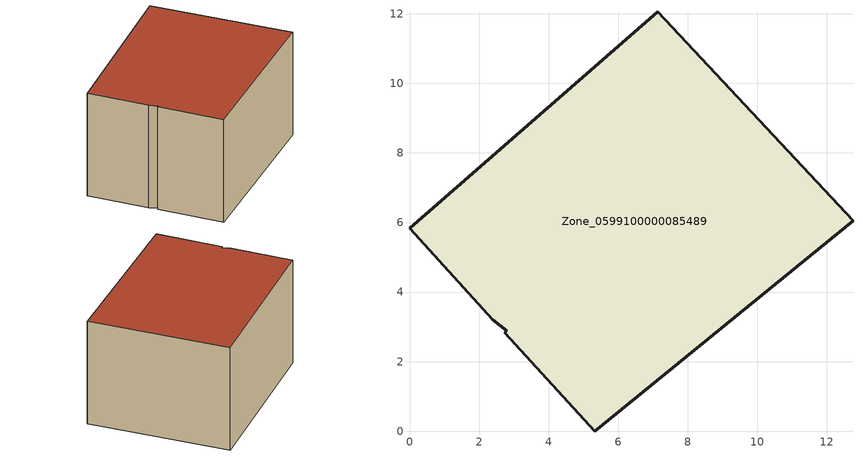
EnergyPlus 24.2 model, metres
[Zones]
Zone_0599100000085489
 floor ground (C_G): 2.8,2.89 2.39,3.21 0,5.83 7.13,12.06 12.75,6.05 5.32,0 2.74,2.83 z0
 wall outside (C_F): 2.39,3.21 2.8,2.89 2.74,2.83 5.32,0 12.75,6.05 7.13,12.06 0,5.83 2.39,3.21 z0:6.59
 roof outside (C_R): 2.74,2.83 5.32,0 12.75,6.05 7.13,12.06 0,5.83 2.39,3.21 2.8,2.89 z6.59
[BUILDING]
Pand.0599100000085489: North Axis=0; Terrain=City; Loads Convergence Tolerance Value=0.04; Temperature Convergence Tolerance Value=0.4; Solar Distribution=FullExterior; Maximum Number of Warmup Days=25; Minimum Number of Warmup Days=1
[Site:Location]
Rotterdam.The.Hague.AP_ZH_NLD Design_Conditions: Latitude=51.96; Longitude=4.45; Time Zone=1; Elevation=-4.5
[SITE:GROUNDTEMPERATURE:BUILDINGSURFACE]
18, 18, 18, 18, 18, 18, 18, 18, 18, 18, 18, 18
[MATERIAL] Thermal Absorptance=0.9; Solar Absorptance=0.7; Visible Absorptance=0.7
Name | Roughness | Thickness | Conductivity | Density | Specific Heat
G.TI.1946 | MediumSmooth | 0.15 | 1 | 540 | 1210
F.TI.1946 | Rough | 0.3 | 0.857143 | 1920 | 840
R.TI.1946 | MediumRough | 0.2 | 0.1 | 1500 | 1000
[CONSTRUCTION]
C_G: G.TI.1946
C_F: F.TI.1946
C_R: R.TI.1946
[ZONE]
Zone_0599100000085489: Type=1; Multiplier=1; Ceiling Height=Autocalculate; Volume=Autocalculate; Floor Area=autocalculate; Part of Total Floor Area=Yes
[ZONEINFILTRATION:DESIGNFLOWRATE]
Infil_Zone_0599100000085489: Zone or ZoneList or Space or SpaceList=Zone_0599100000085489; Schedule=AlwaysOn; Design Flow Rate Calculation Method=Flow/Area; Flow Rate per Floor Area=0.003; Constant Term Coefficient=1; Temperature Term Coefficient=0; Velocity Term Coefficient=0; Velocity Squared Term Coefficient=0
[HVACTEMPLATE:ZONE:IDEALLOADSAIRSYSTEM]
Zone_0599100000085489: Maximum Heating Supply Air Temperature=50; Minimum Cooling Supply Air Temperature=13; Maximum Heating Supply Air Humidity Ratio=0.0156; Minimum Cooling Supply Air Humidity Ratio=0.0077; Heating Limit=NoLimit; Cooling Limit=NoLimit; Dehumidification Control Type=ConstantSensibleHeatRatio; Cooling Sensible Heat Ratio=0.7; Dehumidification Setpoint=60; Humidification Control Type=None; Humidification Setpoint=30; Outdoor Air Method=None; Outdoor Air Flow Rate per Person=0.00944; Outdoor Air Flow Rate per Zone Floor Area=0; Outdoor Air Flow Rate per Zone=0; Demand Controlled Ventilation Type=None; Outdoor Air Economizer Type=NoEconomizer; Heat Recovery Type=None; Sensible Heat Recovery Effectiveness=0.7; Latent Heat Recovery Effectiveness=0.65
[ZONECONTROL:THERMOSTAT]
ThermostatControl_Zone_0599100000085489: Zone or ZoneList=Zone_0599100000085489; Control Type Schedule=DualSetpointControlType; Control 1=Thermostat_Zone_0599100000085489; Temperature Difference Between Cutout And Setpoint=0
[THERMOSTATSETPOINT:DUALSETPOINT]
Thermostat_Zone_0599100000085489: Heating Setpoint Temperature Schedule=HeatingSetpoint_Zone_0599100000085489; Cooling Setpoint Temperature Schedule=CoolingSetpoint_Zone_0599100000085489
[SCHEDULE:COMPACT]
HeatingSetpoint_Zone_0599100000085489: Through: 12/31, For: AllDays, Until: 24:00, 21
CoolingSetpoint_Zone_0599100000085489: Through: 12/31, For: AllDays, Until: 24:00, 24
DualSetpointControlType: Through: 12/31, For: AllDays, Until: 24:00, 4
AlwaysOn: Through: 12/31, For: AllDays, Until: 24:00, 1
